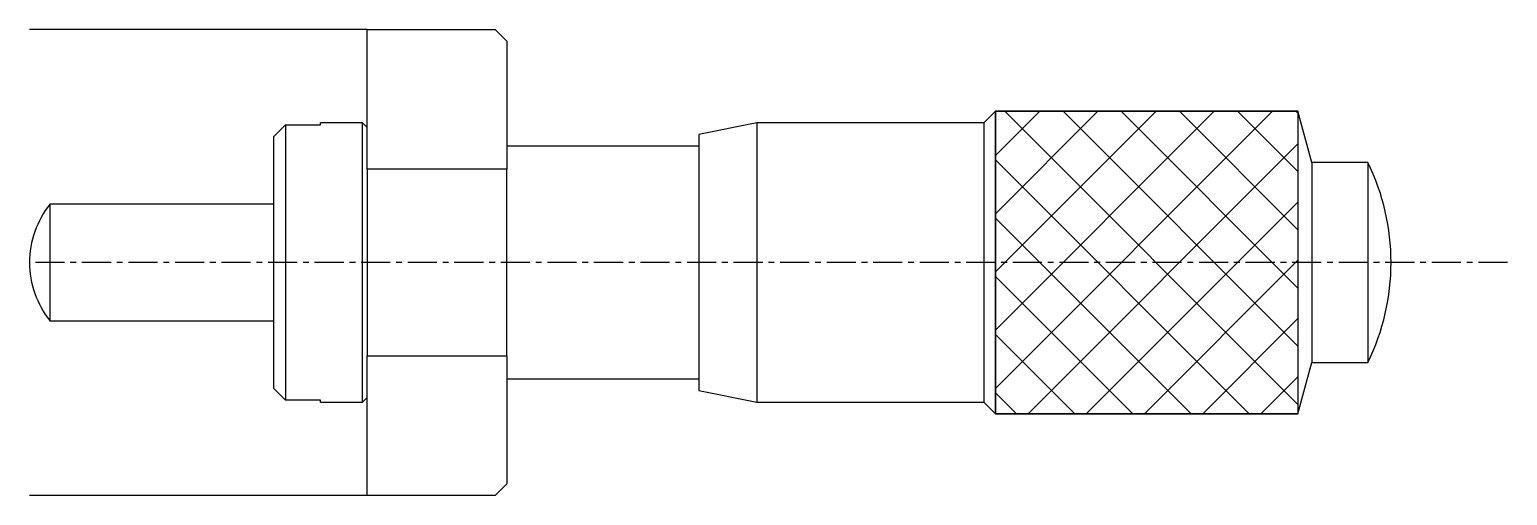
# Model space of a CAD drawing. Extents: x 10 to 366, y 10 to 236.
# Drawn here: x 147.8 to 211.3, y 131.8 to 151.8 of the extents above; entities that cross this region are included whole.
import ezdxf

# ---------------------------------------------------------------- set-up
doc = ezdxf.new("R2010")
doc.units = 0
doc.linetypes.add('CENTER', pattern=[2, 1.25, -0.25, 0.25, -0.25])
doc.layers.get('0').update_dxf_attribs({"linetype": 'CONTINUOUS'})
doc.layers.add('CENTER', color=1, linetype='CENTER')

msp = doc.modelspace()

# ---------------------------------------------------------------- linework, layer by layer
at = {"color": 7, "linetype": 'CONTINUOUS'}
for p, q in [((162.344926, 151.750002), (147.844926, 151.750002)), ((162.344926, 151.750002), (167.844926, 151.75)), ((162.344926, 145.75), (162.344926, 151.750002)), ((168.344926, 151.25), (167.844926, 151.75)), ((168.344926, 151.25), (168.344926, 145.75)), ((189.344932, 148.249999), (188.84493, 147.749996)), ((189.344932, 148.249999), (202.344933, 148.249999)), ((189.344932, 135.250001), (189.344932, 148.249999)), ((202.934421, 146.05), (202.344933, 148.249999)), ((202.344933, 148.249999), (202.344933, 135.250001)), ((158.344926, 147.158327), (158.844926, 147.66608)), ((158.844926, 147.66608), (158.844926, 135.83392)), ((158.844926, 147.66608), (160.344926, 147.66608)), ((160.344926, 147.66608), (160.344926, 147.75)), ((160.344926, 147.66608), (160.344926, 147.75)), ((162.144926, 147.75), (160.344926, 147.75)), ((162.144926, 135.75), (162.144926, 147.75)), ((162.344926, 147.55), (162.144926, 147.75)), ((179.094925, 147.749996), (176.594926, 147.249997)), ((179.094925, 147.749996), (179.094925, 135.750004)), ((188.84493, 147.749996), (179.094925, 147.749996)), ((188.84493, 147.749996), (188.84493, 135.750004)), ((158.344926, 136.341673), (158.344926, 147.158327)), ((158.344926, 146.393559), (158.344926, 147.158327)), ((176.594926, 146.75), (168.344926, 146.75)), ((176.594926, 147.249997), (176.594926, 136.250003)), ((168.344926, 145.75), (162.344926, 145.75)), ((162.344926, 145.75), (162.344926, 137.75)), ((168.344926, 137.75), (168.344926, 145.75)), ((202.934421, 146.05), (202.934421, 137.45)), ((205.344932, 146.05), (202.934421, 146.05)), ((205.344932, 146.05), (205.344932, 137.45)), ((148.722435, 144.249996), (148.722435, 139.250004)), ((158.344926, 144.249996), (148.722435, 144.249996)), ((148.722435, 139.250004), (158.344926, 139.250004)), ((162.344926, 131.75), (162.344926, 137.75)), ((162.344926, 137.75), (168.344926, 137.75)), ((168.344926, 137.75), (168.344926, 132.25)), ((202.344933, 135.250001), (202.934421, 137.45)), ((202.934421, 137.45), (205.344932, 137.45)), ((158.344926, 136.341673), (158.344926, 137.106441)), ((168.344926, 136.75), (176.594926, 136.75)), ((158.844926, 135.83392), (158.344926, 136.341673)), ((162.144926, 135.75), (162.344926, 135.95)), ((176.594926, 136.250003), (179.094925, 135.750004)), ((160.344926, 135.83392), (158.844926, 135.83392)), ((160.344926, 135.75), (160.344926, 135.83392)), ((160.344926, 135.75), (160.344926, 135.83392)), ((160.344926, 135.75), (162.144926, 135.75)), ((179.094925, 135.750004), (188.84493, 135.750004)), ((188.84493, 135.750004), (189.344932, 135.250001)), ((202.344933, 135.250001), (189.344932, 135.250001)), ((167.844926, 131.75), (168.344926, 132.25)), ((162.344926, 131.75), (147.844926, 131.75)), ((167.844926, 131.75), (162.344926, 131.75))]:
    msp.add_line(p, q, dxfattribs=at)
at = {"color": 3, "linetype": 'CONTINUOUS'}
for p, q in [((189.344932, 148.249999), (189.344932, 135.250001)), ((202.344933, 148.249999), (189.344932, 148.249999)), ((189.344932, 146.344932), (191.249999, 148.249999)), ((189.344932, 143.844932), (193.749999, 148.249999)), ((189.344932, 141.344932), (196.249999, 148.249999)), ((189.344932, 138.844932), (198.749999, 148.249999)), ((189.344932, 136.344932), (201.249999, 148.249999)), ((189.750001, 148.249999), (202.344933, 135.655067)), ((192.250001, 148.249999), (202.344933, 138.155067)), ((194.750001, 148.249999), (202.344933, 140.655067)), ((197.250001, 148.249999), (202.344933, 143.155067)), ((199.750001, 148.249999), (202.344933, 145.655067)), ((202.250001, 148.249999), (202.344933, 148.155067)), ((202.344933, 148.249999), (202.344933, 135.250001)), ((190.750001, 135.250001), (202.344933, 146.844933)), ((189.344932, 146.155068), (200.249999, 135.250001)), ((193.250001, 135.250001), (202.344933, 144.344933)), ((189.344932, 143.655068), (197.749999, 135.250001)), ((195.750001, 135.250001), (202.344933, 141.844933)), ((189.344932, 141.155068), (195.249999, 135.250001)), ((198.250001, 135.250001), (202.344933, 139.344933)), ((189.344932, 138.655068), (192.749999, 135.250001)), ((200.750001, 135.250001), (202.344933, 136.844933)), ((189.344932, 136.155068), (190.249999, 135.250001)), ((189.344932, 135.250001), (202.344933, 135.250001))]:
    msp.add_line(p, q, dxfattribs=at)
at = {"color": 7, "linetype": 'CONTINUOUS'}
for centre, radius, start, end in [((196.599932, 141.749998), 9.745001, 333.816215, 26.183798), ((151.844931, 141.749997), 3.999997, 141.317795, 180), ((151.844931, 141.749997), 3.999997, 180, 218.682173)]:
    msp.add_arc(centre, radius, start, end, dxfattribs=at)
at = {"layer": 'CENTER', "color": 1, "linetype": 'CENTER'}
msp.add_line((211.344933, 141.75), (147.844934, 141.75), dxfattribs=at)

doc.saveas('drawing.dxf')
